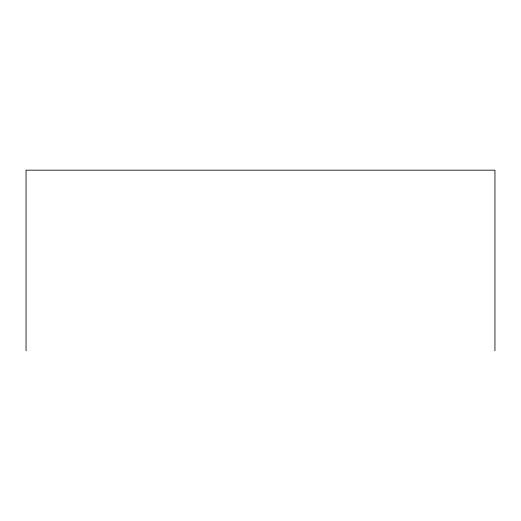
<?xml version="1.0" encoding="UTF-8"?>
<svg xmlns="http://www.w3.org/2000/svg" width="521" height="521" viewBox="0 0 521 521"><rect width="100%" height="100%" fill="white"/><g stroke="black" fill="none" stroke-linecap="round" stroke-linejoin="round"><path stroke-width="0.78" d="M494.95 350.822L494.95 170.178L26.05 170.178L26.05 350.822"/></g></svg>
